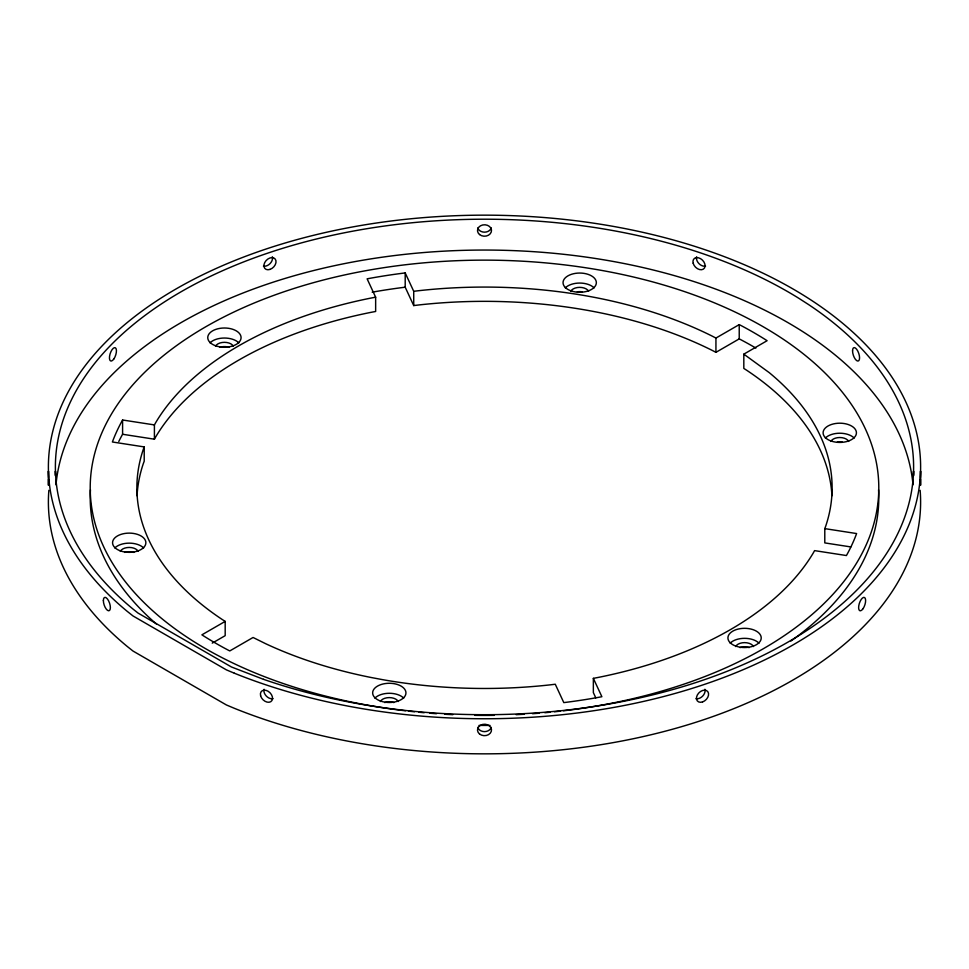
<?xml version="1.0" encoding="UTF-8"?>
<svg xmlns="http://www.w3.org/2000/svg" width="969" height="969" viewBox="0 0 969 969"><rect width="100%" height="100%" fill="white"/><g stroke="black" fill="none" stroke-linecap="round" stroke-linejoin="round"><path stroke-width="1.45" d="M55.463 475.27L55.463 471.225L55.463 475.779M913.537 475.27L913.537 471.225L913.537 475.779M118.775 441.501A388.92 224.542 0 0 1 121.912 435.481L122.591 434.269L154.41 439.199L155.815 436.704A347.617 200.704 0 0 1 371.321 312.284L375.645 311.473L375.645 297.192L371.321 298.004A347.617 200.704 0 0 0 155.815 422.436L154.41 424.919L122.591 420.001L121.912 421.212A388.92 224.542 0 0 0 112.852 440.75L112.392 441.985L144.211 446.915L143.267 449.471A347.617 200.704 0 0 0 222.143 619.445L225.183 621.395L225.183 635.664L212.247 643.137M850.83 546.928L824.789 542.906L824.789 528.626L825.733 526.07A347.617 200.704 0 0 0 769.253 372.653L743.817 354.157L767.109 340.7L765.643 339.768A388.92 224.542 0 0 0 740.861 325.451L739.226 324.615L715.934 338.06L712.566 336.304A347.617 200.704 0 0 0 418.172 290.761L413.727 291.306L405.199 272.931L403.056 273.197A388.92 224.542 0 0 0 369.201 278.442L367.118 278.83L375.645 297.192M225.183 621.395L201.891 634.84L203.357 635.773A388.92 224.542 0 0 0 228.139 650.09L229.774 650.938L253.066 637.481L265.736 643.743A347.617 200.704 0 0 0 371.321 677.537L382.864 679.705A347.617 200.704 0 0 0 550.828 684.78L555.273 684.235L563.801 702.61L565.944 702.343A388.92 224.542 0 0 0 599.799 697.111L601.882 696.711L593.355 678.348L597.679 677.537A347.617 200.704 0 0 0 813.185 553.117L814.59 550.622L846.409 555.54L847.088 554.341A388.92 224.542 0 0 0 856.148 534.791L856.608 533.556L824.789 528.626M405.199 272.931L405.199 287.212L413.727 305.574L418.172 305.029A347.617 200.704 0 0 1 712.566 350.572L715.934 352.328L739.226 338.884L740.861 339.731A388.92 224.542 0 0 1 755.868 348.077M405.199 287.212L403.056 287.466A388.92 224.542 0 0 0 372.169 292.178M595.79 697.862L593.355 692.617L593.355 678.348M920.55 477.56L920.55 471.225L920.55 485.178L920.55 478.843M743.817 354.157L743.817 368.426L746.857 370.376A347.617 200.704 0 0 1 831.947 495.74M739.226 324.615L739.226 338.884M715.934 338.06L715.934 352.328M413.727 291.306L413.727 305.574M154.41 424.919L154.41 439.199M144.211 446.915L144.211 461.183L143.267 463.751A347.617 200.704 0 0 0 137.053 495.74M122.591 420.001L122.591 434.269M48.45 477.56L48.45 471.225L48.45 485.178L48.45 478.843M55.984 484.827A429.11 247.737 0 0 1 484.5 250.05A429.11 247.737 0 0 1 913.016 484.827M704.887 689.286A7.013 4.954 -45 0 1 702.719 696.033A7.013 4.954 -45 0 1 695.984 698.685M491.271 727.392A7.013 5.729 0 0 1 484.5 731.631A7.013 5.729 0 0 1 477.729 727.392M273.016 698.685A7.013 4.954 45 0 1 266.281 696.033A7.013 4.954 45 0 1 264.113 689.286M920.138 490.326A436.111 251.795 0 0 1 694.821 722.62A436.111 251.795 0 0 1 234.353 708.303L226.395 704.96L133.032 651.059L127.254 646.468A436.111 251.795 0 0 1 48.862 490.326M272.337 256.749A7.013 4.954 -45 0 1 270.169 263.483A7.013 4.954 -45 0 1 263.435 266.148M491.271 227.933A7.013 5.729 0 0 1 484.5 232.172A7.013 5.729 0 0 1 477.729 227.933M705.565 266.148A7.013 4.954 45 0 1 698.831 263.483A7.013 4.954 45 0 1 696.663 256.749M114.814 547.945A16.643 9.605 0 0 1 143.642 547.945M120.338 551.373A9.205 5.317 0 0 1 129.228 547.437A9.205 5.317 0 0 1 138.119 551.373M374.882 698.092A16.643 9.605 0 0 1 403.722 698.092M380.417 701.532A9.205 5.317 0 0 1 389.308 697.595A9.205 5.317 0 0 1 398.186 701.532M735.689 646.565A9.205 5.317 0 0 1 744.58 642.629A9.205 5.317 0 0 1 753.47 646.565M730.166 643.137A16.643 9.605 0 0 1 758.993 643.137M825.358 438.024A16.643 9.605 0 0 1 854.186 438.024M830.893 441.452A9.205 5.317 0 0 1 839.772 437.516A9.205 5.317 0 0 1 848.662 441.452M570.814 291.294A9.205 5.317 0 0 1 579.692 287.357A9.205 5.317 0 0 1 588.583 291.294M565.278 287.866A16.643 9.605 0 0 1 594.118 287.866M210.007 342.832A16.643 9.605 0 0 1 238.834 342.832M215.53 346.26A9.205 5.317 0 0 1 224.42 342.323A9.205 5.317 0 0 1 233.311 346.26M405.514 710.798A394.274 227.63 0 0 1 157.063 360.965A394.274 227.63 0 0 1 811.937 360.965A394.274 227.63 0 0 1 563.486 710.798M560.482 711.137A394.274 227.63 0 0 1 554.474 711.791M550.259 712.215A394.274 227.63 0 0 1 544.82 712.724M539.37 713.196A394.274 227.63 0 0 1 532.55 713.705M524.35 714.238A394.274 227.63 0 0 1 516.126 714.674M494.129 715.34A394.274 227.63 0 0 1 474.871 715.34M452.874 714.674A394.274 227.63 0 0 1 444.65 714.238M436.45 713.705A394.274 227.63 0 0 1 429.63 713.196M424.18 712.724A394.274 227.63 0 0 1 418.741 712.215M414.526 711.791A394.274 227.63 0 0 1 408.518 711.137M878.544 489.842A394.274 227.63 0 0 1 790.91 641.042M489.999 725.406A394.274 227.63 0 0 1 478.989 725.406M156.53 624.133A394.274 227.63 0 0 1 90.456 489.842M384.705 702.561A9.205 5.317 0 0 1 393.898 702.561M739.977 647.595A9.205 5.317 0 0 1 749.182 647.595M837.398 441.949A9.205 5.317 0 0 1 842.158 441.949M577.318 291.802A9.205 5.317 0 0 1 582.078 291.802M219.818 347.29A9.205 5.317 0 0 1 229.023 347.29M124.626 552.403A9.205 5.317 0 0 1 133.831 552.403M263.495 679.317L231.421 666.975L138.046 613.074L132.995 609.053A429.11 247.737 0 0 1 214.452 274.421A429.11 247.737 0 0 1 798.335 297.992L808.352 304.423A429.11 247.737 0 0 1 813.209 626.204A429.11 247.737 0 0 1 263.495 679.317M234.353 673.213L226.395 669.87L133.032 615.969L127.254 611.378A436.111 251.795 0 0 1 396.309 220.363A436.111 251.795 0 0 1 911.611 517.87A436.111 251.795 0 0 1 234.353 673.213M113.845 358.966A7.013 2.859 -71.6 0 0 115.42 347.823A7.013 2.859 -71.6 0 0 109.558 356.253A7.013 2.859 -71.6 0 0 113.845 358.966M269.976 269.406A7.013 4.954 -45 0 0 275.232 259.074A7.013 4.954 -45 0 0 264.719 262.575A7.013 4.954 -45 0 0 269.976 269.406M479.546 234.546A7.013 5.729 0 0 0 491.271 231.979A7.013 5.729 0 0 0 482.683 224.965A7.013 5.729 0 0 0 479.546 234.546M693.162 263.205A7.013 4.954 45 0 0 703.312 269.164A7.013 4.954 45 0 0 700.587 258.675A7.013 4.954 45 0 0 693.162 263.205M852.55 350.851A7.013 2.859 71.6 0 0 857.819 361.062A7.013 2.859 71.6 0 0 857.819 351.141A7.013 2.859 71.6 0 0 852.55 350.851M863.04 608.702A7.013 2.859 -71.6 0 0 864.614 597.558A7.013 2.859 -71.6 0 0 858.74 605.976A7.013 2.859 -71.6 0 0 863.04 608.702M479.546 734.005A7.013 5.729 0 0 0 491.271 731.438A7.013 5.729 0 0 0 482.683 724.424A7.013 5.729 0 0 0 479.546 734.005M702.525 701.944A7.013 4.954 -45 0 0 707.782 691.612A7.013 4.954 -45 0 0 697.268 695.112A7.013 4.954 -45 0 0 702.525 701.944M260.613 695.754A7.013 4.954 45 0 0 270.763 701.701A7.013 4.954 45 0 0 268.05 691.224A7.013 4.954 45 0 0 260.613 695.754M103.368 600.574A7.013 2.859 71.6 0 0 108.625 610.785A7.013 2.859 71.6 0 0 108.625 600.877A7.013 2.859 71.6 0 0 103.368 600.574M380.974 701.205A16.643 9.605 0 0 0 405.95 692.883A16.643 9.605 0 0 0 380.987 684.562A16.643 9.605 0 0 0 380.974 701.205M120.907 551.058A16.643 9.605 0 0 0 145.871 542.737A16.643 9.605 0 0 0 120.907 534.404A16.643 9.605 0 0 0 120.907 551.058M216.099 345.945A16.643 9.605 0 0 0 241.075 337.612A16.643 9.605 0 0 0 216.099 329.29A16.643 9.605 0 0 0 216.099 345.945M571.371 290.979A16.643 9.605 0 0 0 596.347 282.657A16.643 9.605 0 0 0 571.371 274.336A16.643 9.605 0 0 0 571.371 290.979M831.45 441.137A16.643 9.605 0 0 0 856.426 432.816A16.643 9.605 0 0 0 831.45 424.483A16.643 9.605 0 0 0 831.45 441.137M736.258 646.25A16.643 9.605 0 0 0 761.222 637.929A16.643 9.605 0 0 0 736.258 629.608A16.643 9.605 0 0 0 736.258 646.25"/></g></svg>
